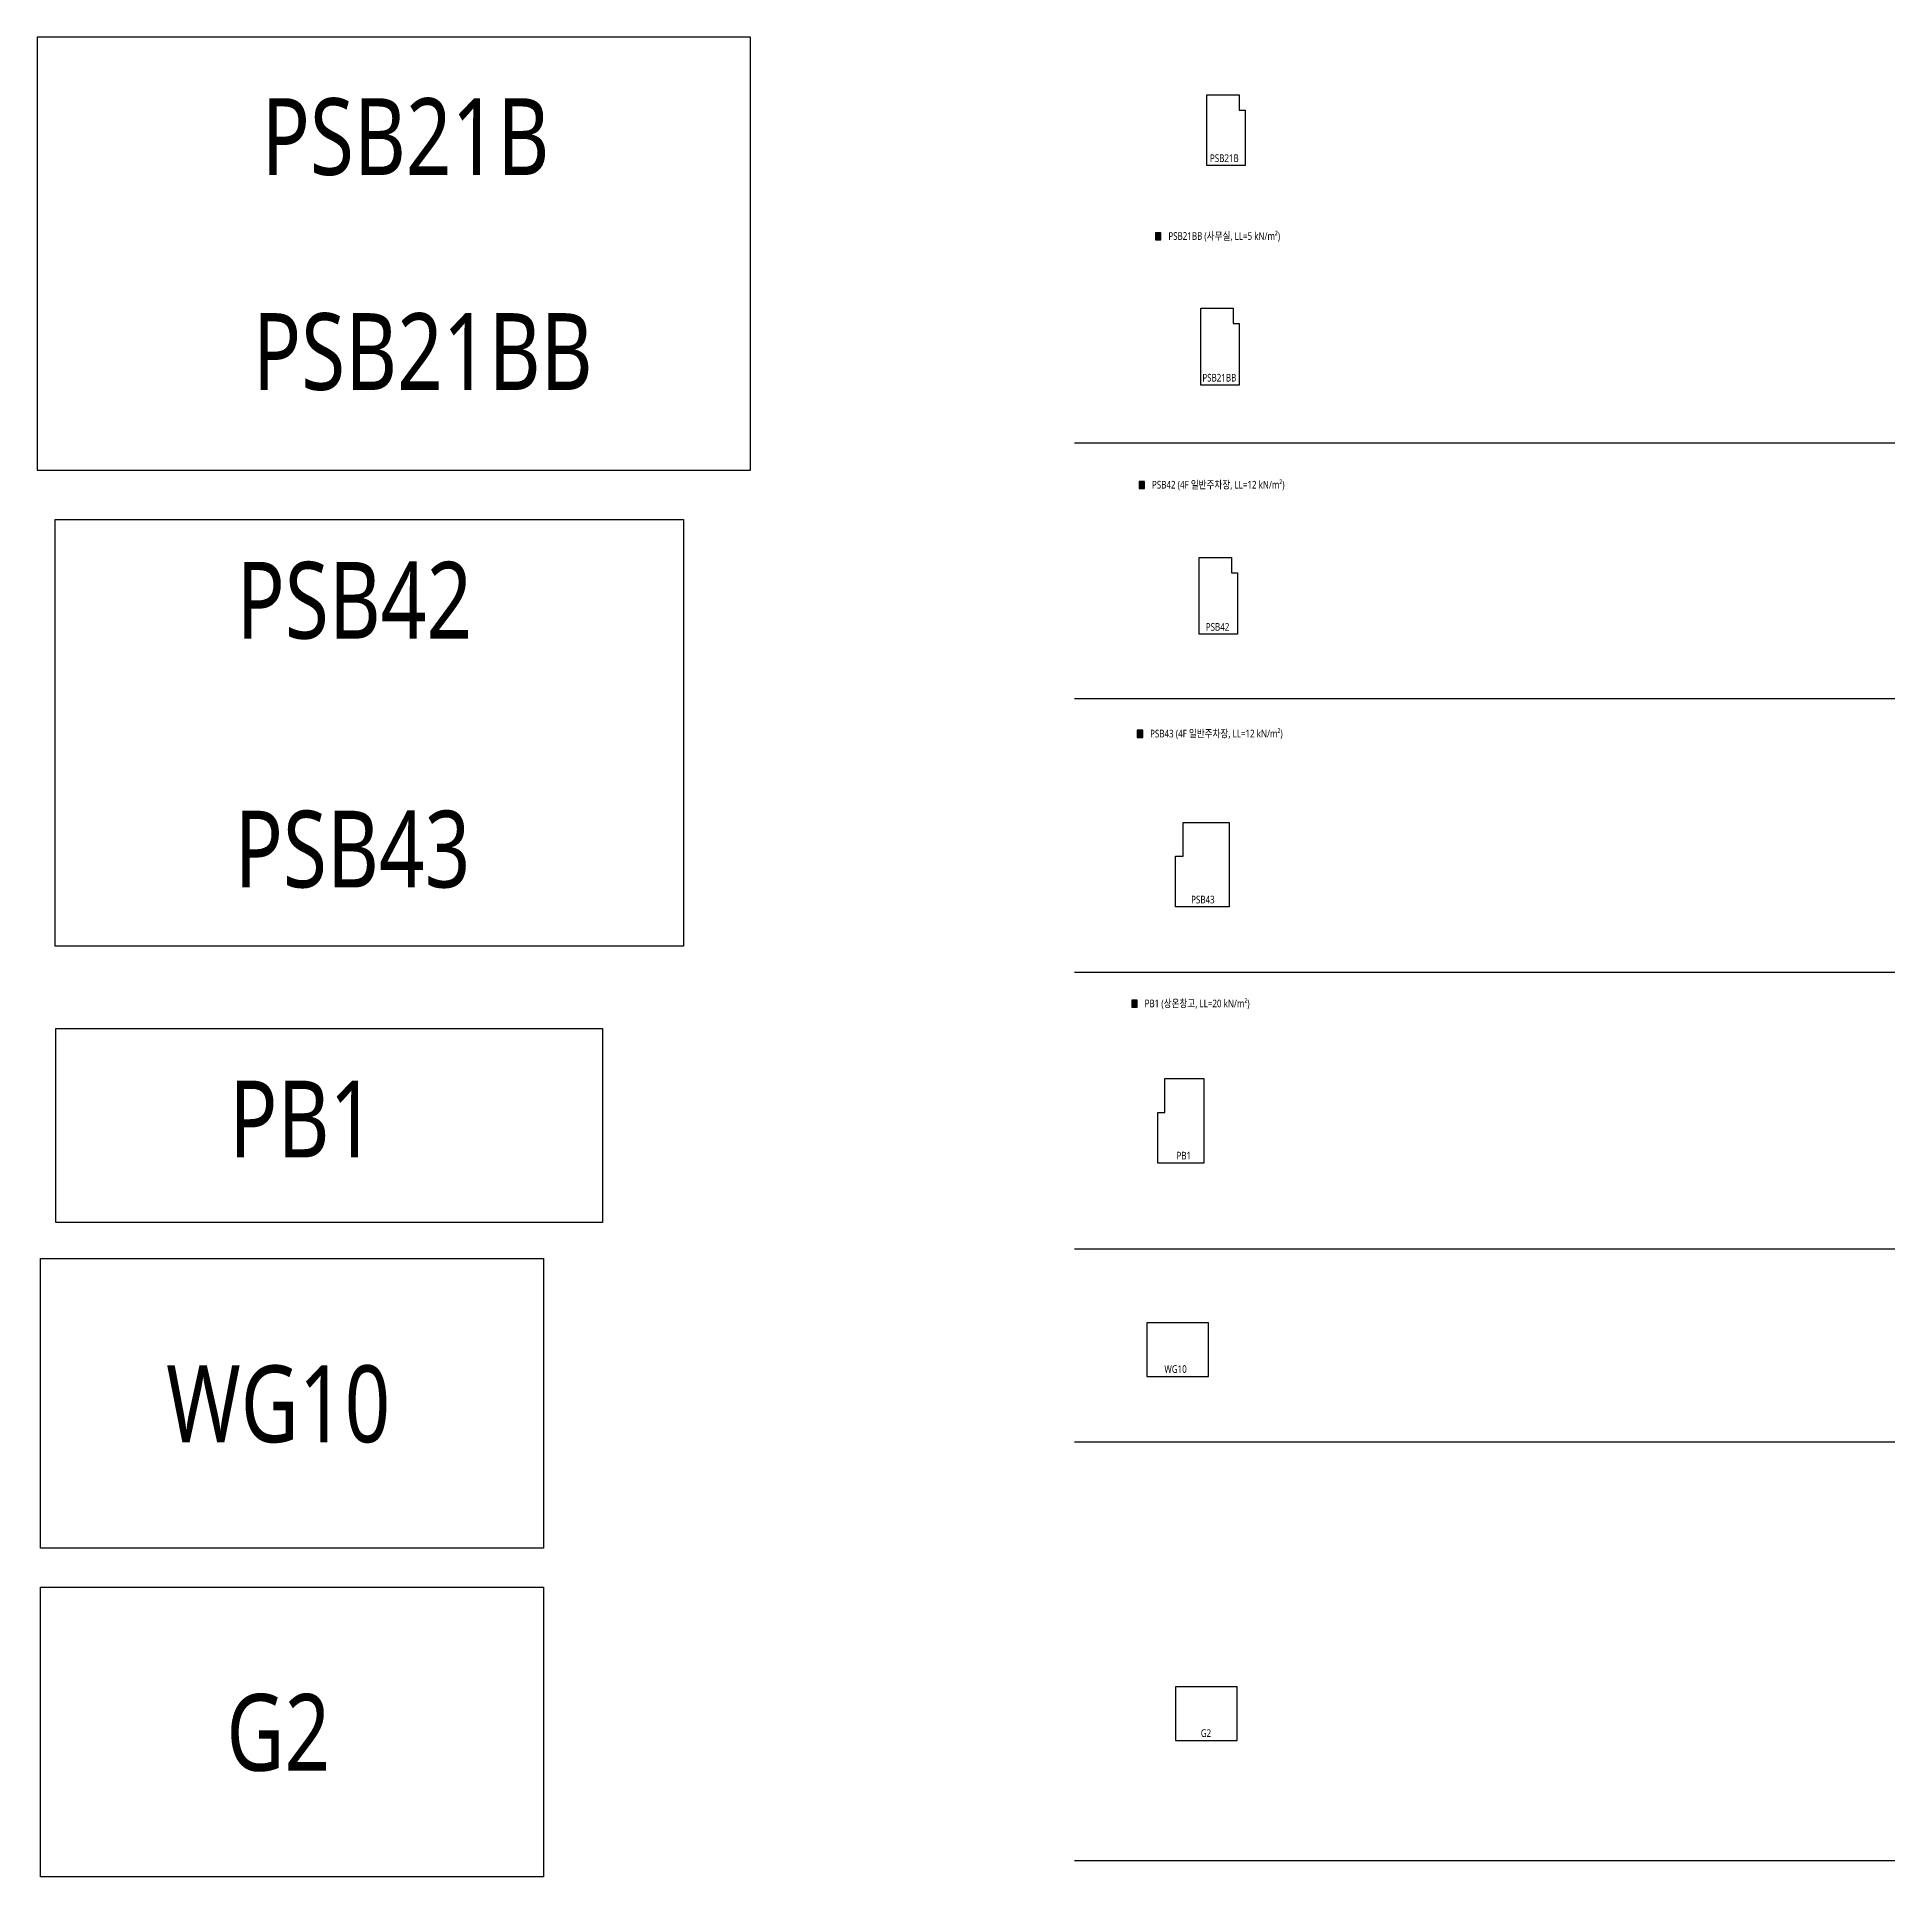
# Model space of a CAD drawing. Header units: millimetres. Extents: x 11948722 to 13111668, y -10771712 to -10232988.
# Drawn here: x 13073147 to 13097350, y -10516553 to -10492593 of the extents above; entities that cross this region are included whole.
import ezdxf
from ezdxf.enums import TextEntityAlignment as Align

# ---------------------------------------------------------------- set-up
doc = ezdxf.new("R2010")
doc.units = ezdxf.units.MM
doc.header["$LTSCALE"] = 150
doc.header["$MEASUREMENT"] = 0
doc.layers.get('0').update_dxf_attribs({"linetype": 'CONTINUOUS'})
doc.layers.get('Defpoints').update_dxf_attribs({"color": 117, "linetype": 'CONTINUOUS'})
doc.layers.add('0-TXT', color=7, linetype='CONTINUOUS')
doc.layers.add('CON-C', color=2, linetype='CONTINUOUS')
doc.styles.get("Standard").update_dxf_attribs({"font": 'NanumGothic.ttf'})

# ---------------------------------------------------------------- blocks, each defined once
blk = doc.blocks.new('PSB21B')
at = {"layer": 'CON-C', "ltscale": 1200, "flags": 128}
blk.add_lwpolyline([(-250, 0), (-250, 920), (-250, 920), (-250, 920), (170, 920), (170, 720), (250, 720), (250, 0)], close=True, dxfattribs=at)
at = {"layer": 'Defpoints', "color": 1, "width": 0.8}
blk.add_text('PSB21B', height=99.8, dxfattribs=at).set_placement((-210, 96), align=Align.MIDDLE_LEFT)
blk = doc.blocks.new('PSB21BB')
at = {"layer": 'CON-C', "ltscale": 1200, "flags": 128}
blk.add_lwpolyline([(-250, 0), (-250, 1000), (170, 1000), (170, 800), (250, 800), (250, 0)], close=True, dxfattribs=at)
at = {"layer": 'Defpoints', "color": 1, "width": 0.8}
blk.add_text('PSB21BB', height=99.8, dxfattribs=at).set_placement((-231, 96), align=Align.MIDDLE_LEFT)
blk = doc.blocks.new('PSB42')
at = {"layer": 'CON-C', "ltscale": 1200, "flags": 128}
blk.add_lwpolyline([(-250, 0), (-250, 1000), (170, 1000), (170, 800), (250, 800), (250, 0)], close=True, dxfattribs=at)
at = {"layer": 'Defpoints', "color": 1, "width": 0.8}
blk.add_text('PSB42', height=99.8, dxfattribs=at).set_placement((-164, 96), align=Align.MIDDLE_LEFT)
blk = doc.blocks.new('PSB43')
at = {"layer": 'CON-C', "ltscale": 1200, "flags": 128}
blk.add_lwpolyline([(-350, 0), (-350, 660), (-250, 660), (-250, 1100), (350, 1100), (350, 0)], close=True, dxfattribs=at)
at = {"layer": 'Defpoints', "color": 1, "width": 0.8}
blk.add_text('PSB43', height=99.8, dxfattribs=at).set_placement((-144, 96), align=Align.MIDDLE_LEFT)
blk = doc.blocks.new('PB1')
at = {"layer": 'CON-C', "ltscale": 1200, "flags": 128}
blk.add_lwpolyline([(-300, 0), (-300, 660), (-210, 660), (-210, 1100), (300, 1100), (300, 0)], close=True, dxfattribs=at)
at = {"layer": 'Defpoints', "color": 1, "width": 0.8}
blk.add_text('PB1', height=99.8, dxfattribs=at).set_placement((-57, 96), align=Align.MIDDLE_LEFT)
blk = doc.blocks.new('WG10')
at = {"layer": 'CON-C', "ltscale": 1200}
blk.add_lwpolyline([(-400, 0), (400, 0), (400, 700), (-400, 700)], close=True, dxfattribs=at)
at = {"layer": 'Defpoints', "color": 1, "width": 0.8}
blk.add_text('WG10', height=99.8, dxfattribs=at).set_placement((-173, 96), align=Align.MIDDLE_LEFT)
blk = doc.blocks.new('G2')
at = {"layer": 'CON-C', "ltscale": 1200}
blk.add_lwpolyline([(-400, 0), (400, 0), (400, 700), (-400, 700)], close=True, dxfattribs=at)
at = {"layer": 'Defpoints', "color": 1, "width": 0.8}
blk.add_text('G2', height=99.8, dxfattribs=at).set_placement((-72, 96), align=Align.MIDDLE_LEFT)

msp = doc.modelspace()

# ---------------------------------------------------------------- hatches: boundary and pattern name
for points in [[(13087788.1, -10495232.3), (13087788.1, -10495139.6), (13087716.8, -10495139.6), (13087716.8, -10495232.3)], [(13087575.2, -10498471.4), (13087575.2, -10498378.7), (13087504, -10498378.7), (13087504, -10498471.4)], [(13087550.6, -10501712.5), (13087550.6, -10501619.8), (13087479.4, -10501619.8), (13087479.4, -10501712.5)], [(13087479.5, -10505227.6), (13087479.5, -10505134.9), (13087408.2, -10505134.9), (13087408.2, -10505227.6)]]:
    msp.add_hatch(color=256).paths.add_polyline_path(points)

# ---------------------------------------------------------------- linework, layer by layer
for points in [[(13087788.1, -10495232.3), (13087788.1, -10495139.6), (13087716.8, -10495139.6), (13087716.8, -10495232.3)], [(13087575.2, -10498471.4), (13087575.2, -10498378.7), (13087504, -10498378.7), (13087504, -10498471.4)], [(13087550.6, -10501712.5), (13087550.6, -10501619.8), (13087479.4, -10501619.8), (13087479.4, -10501712.5)], [(13087479.5, -10505227.6), (13087479.5, -10505134.9), (13087408.2, -10505134.9), (13087408.2, -10505227.6)]]:
    msp.add_lwpolyline(points, close=True)
at = {"layer": 'CON-C', "ltscale": 1200}
for p, q in [((13086663.4, -10497877.9), (13097349.6, -10497877.9)), ((13086663.4, -10501204.4), (13097349.6, -10501204.4)), ((13086663.4, -10504771), (13097349.6, -10504771))]:
    msp.add_line(p, q, dxfattribs=at)
at = {"layer": 'CON-C', "color": 1, "ltscale": 1200}
for p, q in [((13086663.4, -10508373.4), (13097349.6, -10508373.4)), ((13086663.4, -10510888.5), (13097349.6, -10510888.5)), ((13086663.4, -10516341.7), (13097349.6, -10516341.7))]:
    msp.add_line(p, q, dxfattribs=at)
at = {"layer": 'CON-C', "ltscale": 1200}
for points in [[(13073147.3, -10498233.7), (13082442.3, -10498233.7), (13082442.3, -10492593.2), (13073147.3, -10492593.2)], [(13081568.4, -10504430.4), (13073381.6, -10504430.4), (13073381.6, -10498874.1), (13081568.4, -10498874.1)], [(13080511.8, -10508031.1), (13073390.2, -10508031.1), (13073390.2, -10505505.9), (13080511.8, -10505505.9)], [(13073191.6, -10508501.2), (13079745.7, -10508501.2), (13079745.7, -10512274.8), (13073191.6, -10512274.8)], [(13073191.6, -10512779.8), (13079745.7, -10512779.8), (13079745.7, -10516553.4), (13073191.6, -10516553.4)]]:
    msp.add_lwpolyline(points, close=True, dxfattribs=at)

# ---------------------------------------------------------------- block references
for name, p in [('PSB21B', (13088636.9, -10494265.6)), ('PSB21BB', (13088558.6, -10497124.5)), ('PSB42', (13088536.2, -10500370)), ('PSB43', (13088325.7, -10503921.3)), ('PB1', (13088048, -10507256.5)), ('WG10', (13088006.1, -10510036)), ('G2', (13088379.4, -10514777.5))]:
    msp.add_blockref(name, p, dxfattribs=at)

# ---------------------------------------------------------------- texts
at = {"width": 0.8}
for s, p in [('PSB21BB (사무실, LL=5 kN/m²)', (13087884.7, -10495183.1)), ('PSB42 (4F 일반주차장, LL=12 kN/m²)', (13087671.8, -10498422.2)), ('PSB43 (4F 일반주차장, LL=12 kN/m²)', (13087647.2, -10501663.3)), ('PB1 (상온창고, LL=20 kN/m²)', (13087576.1, -10505178.4))]:
    msp.add_text(s, height=99.792, dxfattribs=at).set_placement(p, align=Align.MIDDLE_LEFT)
at = {"layer": '0-TXT', "width": 0.8}
for s, p in [('PSB21B', (13076071.5, -10493887.7)), ('PSB21BB', (13075957.3, -10496687.5)), ('PSB42', (13075744.5, -10499926.6)), ('PSB43', (13075719.9, -10503167.7)), ('PB1', (13075648.7, -10506682.8))]:
    msp.add_text(s, height=1000, dxfattribs=at).set_placement(p, align=Align.MIDDLE_LEFT)
for s, p in [('WG10', (13076289.1, -10510393.2)), ('G2', (13076289.1, -10514671.9))]:
    msp.add_text(s, height=1000, dxfattribs=at).set_placement(p, align=Align.MIDDLE_CENTER)

doc.saveas('drawing.dxf')
